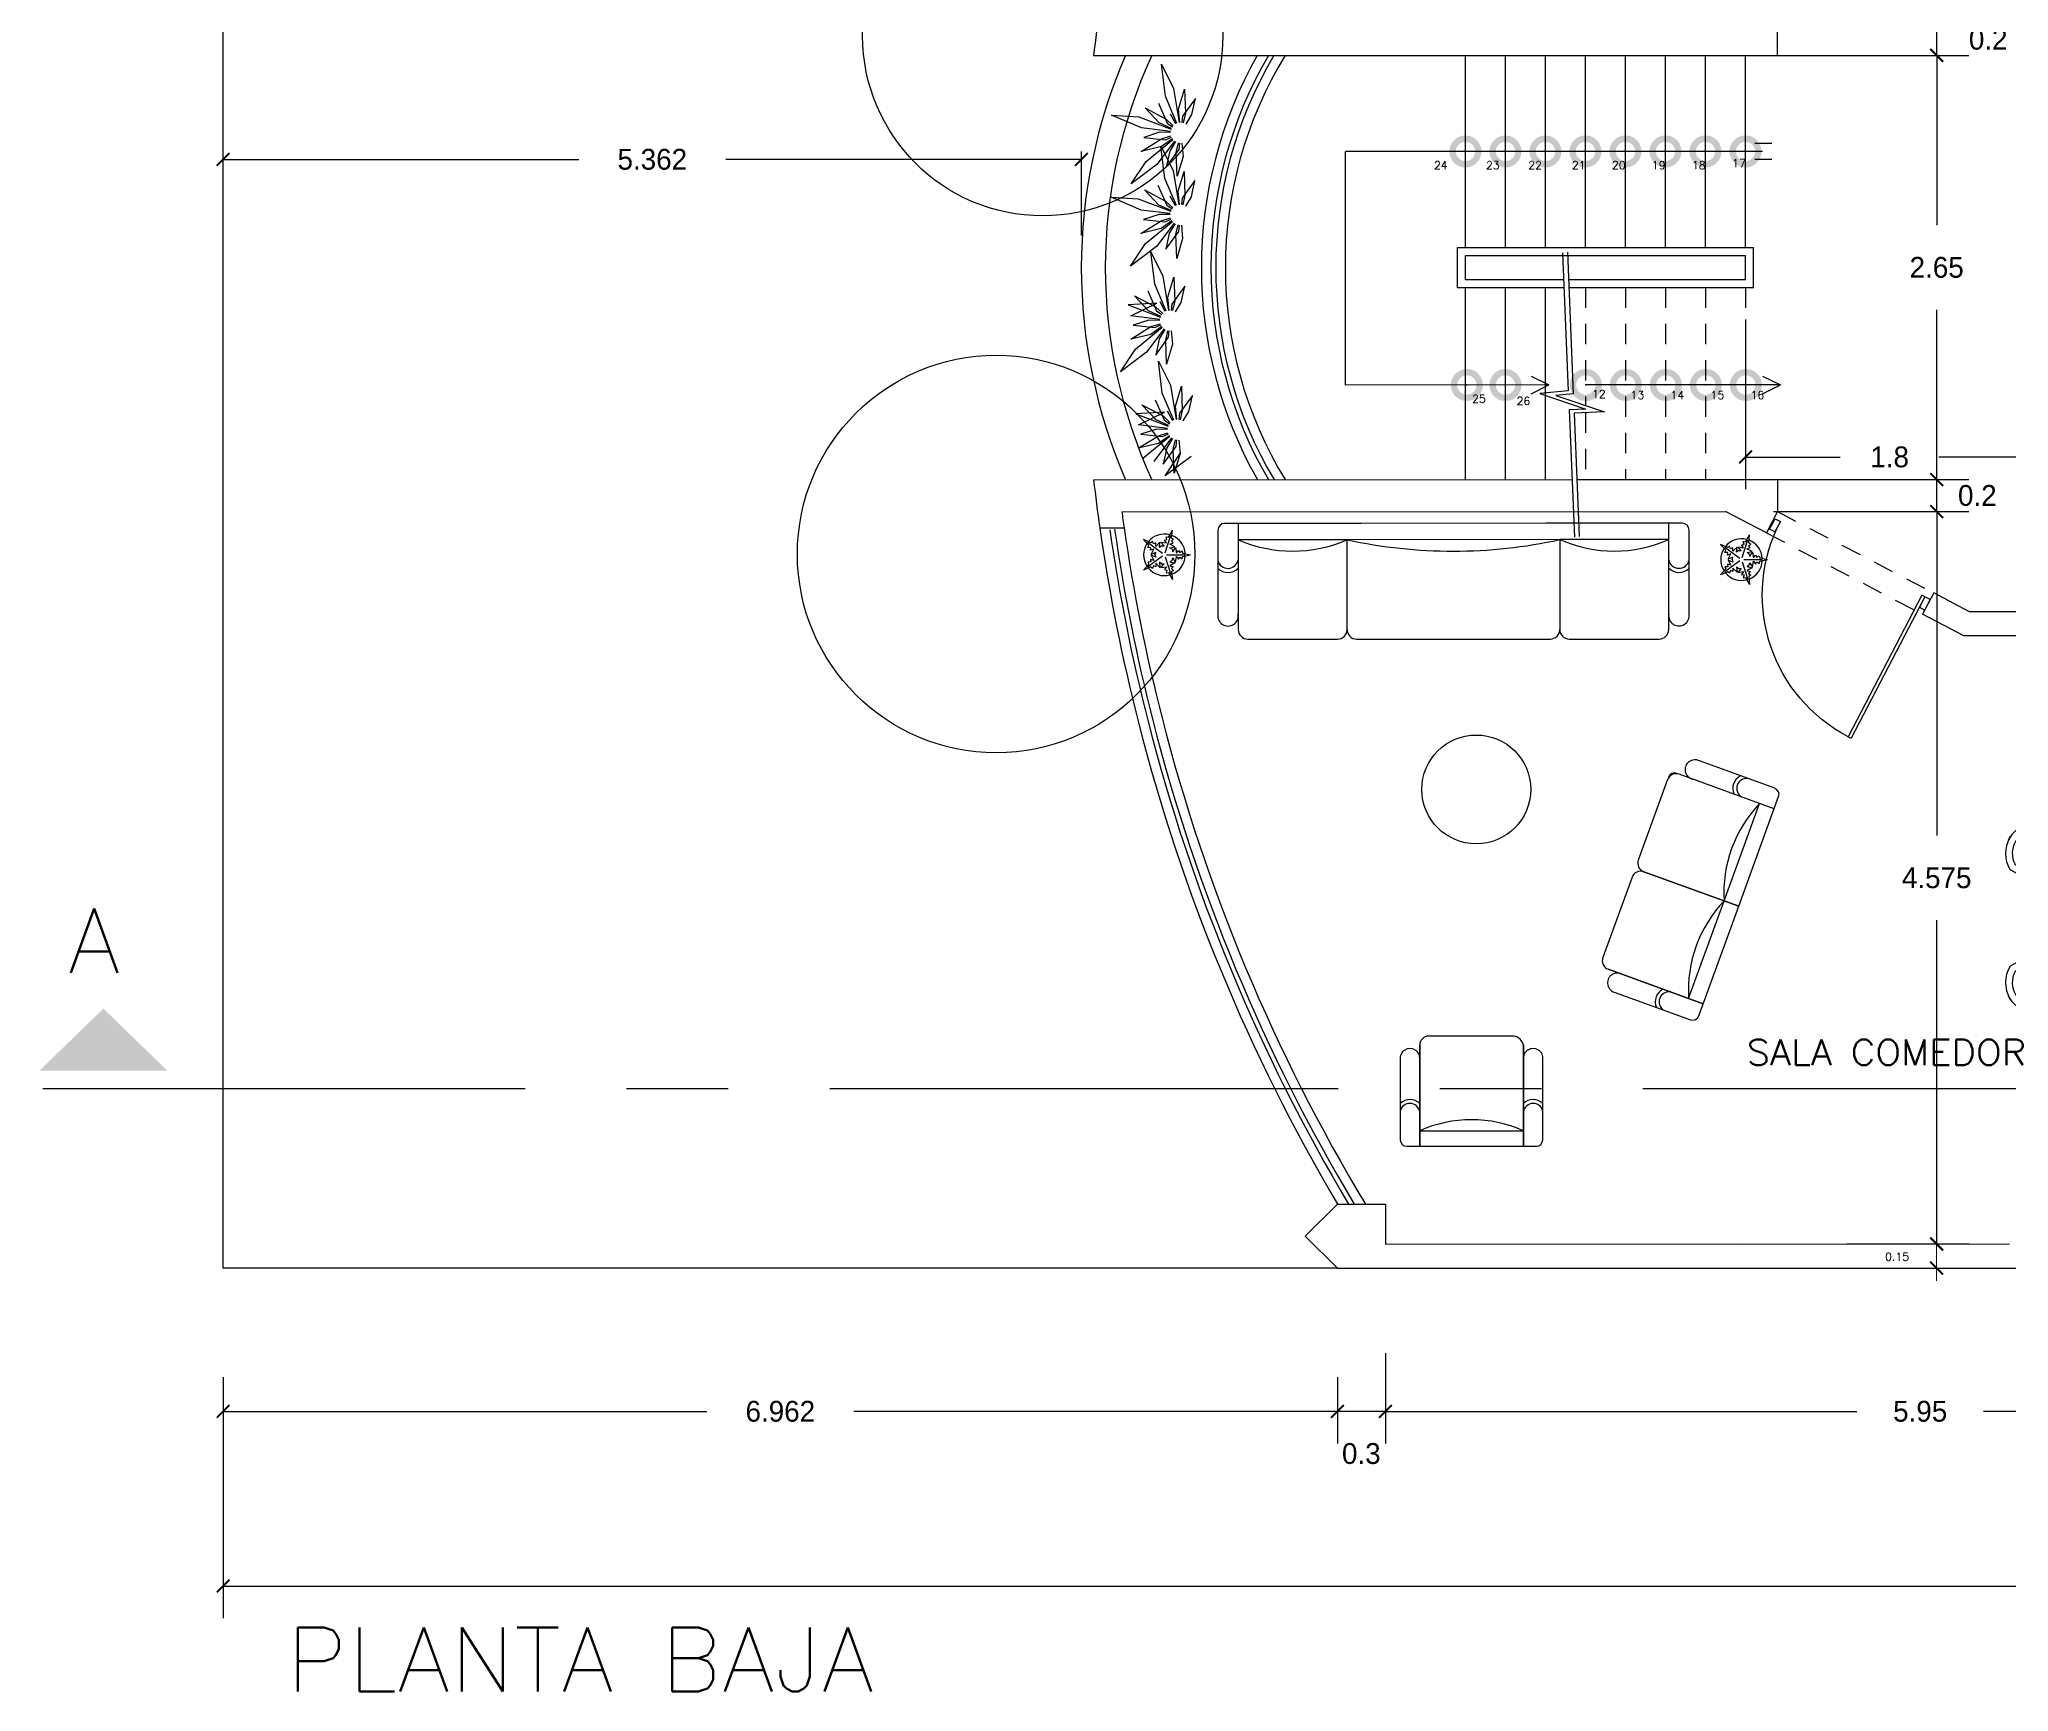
# Model space of a CAD drawing. Header units: millimetres. Extents: x 223 to 336, y 70 to 137.
# Drawn here: x 297.14 to 309.44, y 120.02 to 130.34 of the extents above; entities that cross this region are included whole.
import ezdxf

# ---------------------------------------------------------------- set-up
doc = ezdxf.new("R2010")
doc.units = ezdxf.units.MM
doc.linetypes.add('CENTERX2', pattern=[101.6, 63.5, -12.7, 12.7, -12.7])
doc.linetypes.add('HIDDEN', pattern=[9.525, 6.35, -3.175])
for name, color, linetype in [('CORTE', 230, 'Continuous'), ('linea-corte', 140, 'CENTERX2'), ('MUEBLES', 253, 'Continuous'), ('MUROS', 5, 'Continuous'), ('MUROS-BAJOS', 40, 'Continuous'), ('pisos', 8, 'Continuous'), ('PLANTAS', 3, 'Continuous'), ('PROYECCIONES', 6, 'HIDDEN'), ('PUERTAS', 2, 'Continuous'), ('TEXTOS', 4, 'Continuous')]:
    doc.layers.add(name, color=color, linetype=linetype)
doc.layers.add('COTAS', color=3, linetype='Continuous', lineweight=9)
doc.layers.add('VENTANAS', color=250, linetype='Continuous', plot=False)
doc.styles.add('ROMANS', font='romans.shx', dxfattribs={"height": 0.05})
doc.dimstyles.new('ISO-25', dxfattribs={"dimtxt": 0.13, "dimasz": 0.08, "dimexe": 0.2, "dimexo": 0.2, "dimgap": 0.2, "dimtad": 0, "dimtih": 1, "dimtoh": 1, "dimdec": 3, "dimdsep": 46, "dimtxsty": 'Standard', "dimblk": 'ARCHTICK', "dimcen": 3, "dimadec": 0, "dimazin": 0, "dimtfac": 1, "dimtdec": 3, "dimtmove": 0, "dimatfit": 3, "dimldrblk": 'ARCHTICK', "dimfxl": 1, "dimarcsym": 0})

# ---------------------------------------------------------------- blocks, each defined once
blk = doc.blocks.new('_ARCHTICK')
at = {"color": 0, "linetype": 'ByBlock', "const_width": 0.15}
blk.add_lwpolyline([(-0.5, -0.5), (0.5, 0.5)], dxfattribs=at)
blk = doc.blocks.new('*D320')
at = {"layer": 'COTAS', "color": 0, "lineweight": -2, "ltscale": 0.05, "transparency": 16777216}
for p, q in [((298.285, 121.981), (298.285, 120.476)), ((334.345, 121.981), (334.345, 120.476)), ((298.285, 120.676), (315.866, 120.676)), ((334.345, 120.676), (316.764, 120.676))]:
    blk.add_line(p, q, dxfattribs=at)
at = {"layer": 'Defpoints', "color": 0, "ltscale": 0.05, "transparency": 16777216}
for p in [(298.285, 122.181), (334.345, 122.181), (334.345, 120.676)]:
    blk.add_point(p, dxfattribs=at)
at = {"layer": 'COTAS', "color": 0, "lineweight": -2, "ltscale": 0.05, "transparency": 16777216, "xscale": 0.08, "yscale": 0.08, "zscale": 0.08, "rotation": 180}
blk.add_blockref('_ARCHTICK', (298.285, 120.676), dxfattribs=at)
at = {"layer": 'COTAS', "color": 0, "lineweight": -2, "ltscale": 0.05, "transparency": 16777216, "xscale": 0.08, "yscale": 0.08, "zscale": 0.08}
blk.add_blockref('_ARCHTICK', (334.345, 120.676), dxfattribs=at)
at = {"layer": 'COTAS', "color": 0, "ltscale": 0.05, "transparency": 16777216, "insert": (316.315, 120.676), "char_height": 0.13, "attachment_point": 5}
blk.add_mtext('36.06', dxfattribs=at)
blk = doc.blocks.new('*D442')
at = {"layer": 'COTAS', "color": 0, "lineweight": -2, "ltscale": 0.05, "transparency": 16777216}
for p, q in [((298.285, 129.113), (298.285, 129.638)), ((298.285, 129.588), (300.506, 129.588)), ((303.647, 129.588), (301.426, 129.588)), ((303.647, 129.113), (303.647, 129.638))]:
    blk.add_line(p, q, dxfattribs=at)
at = {"layer": 'Defpoints', "color": 0, "ltscale": 0.05, "transparency": 16777216}
for p in [(303.647, 129.588), (298.285, 128.913), (303.647, 128.913)]:
    blk.add_point(p, dxfattribs=at)
at = {"layer": 'COTAS', "color": 0, "lineweight": -2, "ltscale": 0.05, "transparency": 16777216, "xscale": 0.08, "yscale": 0.08, "zscale": 0.08, "rotation": 180}
blk.add_blockref('_ARCHTICK', (298.285, 129.588), dxfattribs=at)
at = {"layer": 'COTAS', "color": 0, "lineweight": -2, "ltscale": 0.05, "transparency": 16777216, "xscale": 0.08, "yscale": 0.08, "zscale": 0.08}
blk.add_blockref('_ARCHTICK', (303.647, 129.588), dxfattribs=at)
at = {"layer": 'COTAS', "color": 0, "ltscale": 0.05, "transparency": 16777216, "insert": (300.966, 129.588), "char_height": 0.13, "attachment_point": 5}
blk.add_mtext('5.362', dxfattribs=at)
blk = doc.blocks.new('*D319')
at = {"layer": 'COTAS', "color": 0, "lineweight": -2, "ltscale": 0.05, "transparency": 16777216}
for p, q in [((298.285, 121.981), (298.285, 121.567)), ((305.247, 121.981), (305.247, 121.567)), ((298.285, 121.767), (301.306, 121.767)), ((305.247, 121.767), (302.226, 121.767))]:
    blk.add_line(p, q, dxfattribs=at)
at = {"layer": 'Defpoints', "color": 0, "ltscale": 0.05, "transparency": 16777216}
for p in [(298.285, 122.181), (305.247, 122.181), (298.285, 121.767)]:
    blk.add_point(p, dxfattribs=at)
at = {"layer": 'COTAS', "color": 0, "lineweight": -2, "ltscale": 0.05, "transparency": 16777216, "xscale": 0.08, "yscale": 0.08, "zscale": 0.08, "rotation": 180}
blk.add_blockref('_ARCHTICK', (298.285, 121.767), dxfattribs=at)
at = {"layer": 'COTAS', "color": 0, "lineweight": -2, "ltscale": 0.05, "transparency": 16777216, "xscale": 0.08, "yscale": 0.08, "zscale": 0.08}
blk.add_blockref('_ARCHTICK', (305.247, 121.767), dxfattribs=at)
at = {"layer": 'COTAS', "color": 0, "ltscale": 0.05, "transparency": 16777216, "insert": (301.766, 121.767), "char_height": 0.13, "attachment_point": 5}
blk.add_mtext('6.962', dxfattribs=at)
blk = doc.blocks.new('P')
at = {"layer": 'PUERTAS', "color": 1}
for p, q in [((0, -0.946), (0.912, -0.946)), ((0, -0.966), (0, -0.949)), ((0, -0.966), (0.912, -0.966)), ((0.912, -0.946), (0.912, -0.966))]:
    blk.add_line(p, q, dxfattribs=at)
for points in [[(0, 0), (0, -0.034), (0.068, -0.034), (0.068, 0)], [(0, -1), (0, -0.966), (0.068, -0.966), (0.068, -1)]]:
    blk.add_lwpolyline(points, close=True, dxfattribs=at)
at = {"layer": 'PUERTAS'}
blk.add_arc((0, -0.946), 0.912, 0, 87.4552, dxfattribs=at)
blk = doc.blocks.new('Mace022d')
for p, q in [((-0.004, 0.0436), (0, 0.0624)), ((0.004, 0.0436), (0, 0.0624)), ((0, 0.0053), (0, 0.05)), ((-0.0402, 0.0173), (-0.0593, 0.0193)), ((-0.0427, 0.0096), (-0.0593, 0.0192)), ((-0.0051, 0.0017), (-0.0476, 0.0155)), ((-0.0433, 0.0043), (-0.0427, 0.0096)), ((-0.0366, 0.006), (-0.0433, 0.0043)), ((-0.0375, 0.022), (-0.0402, 0.0173)), ((-0.0331, 0.0166), (-0.0375, 0.022)), ((-0.0354, 0.0002), (-0.0366, 0.006)), ((-0.0285, 0.0051), (-0.0354, 0.0002)), ((-0.0288, 0.0206), (-0.0331, 0.0166)), ((-0.0306, -0.009), (-0.0285, 0.0051)), ((-0.026, 0.0127), (-0.0288, 0.0206)), ((-0.0195, 0.0253), (-0.026, 0.0127)), ((-0.0168, 0.0133), (-0.0195, 0.0253)), ((-0.018, 0.0264), (-0.004, 0.0287)), ((-0.0075, 0.0201), (-0.018, 0.0264)), ((-0.0134, 0.0184), (-0.0168, 0.0133)), ((-0.0134, 0.0184), (-0.0075, 0.0201)), ((-0.0107, 0.0337), (-0.0056, 0.0367)), ((-0.004, 0.0287), (-0.0107, 0.0337)), ((-0.0093, 0.0425), (-0.004, 0.0436)), ((-0.0056, 0.0367), (-0.0093, 0.0425)), ((0.0093, 0.0425), (0.004, 0.0436)), ((0.004, 0.0287), (0.0107, 0.0337)), ((0.018, 0.0264), (0.004, 0.0287)), ((0.0051, 0.0017), (0.0476, 0.0155)), ((0.0056, 0.0367), (0.0093, 0.0425)), ((0.0107, 0.0337), (0.0056, 0.0367)), ((0.0075, 0.0201), (0.018, 0.0264)), ((0.0134, 0.0184), (0.0075, 0.0201)), ((0.0134, 0.0184), (0.0168, 0.0133)), ((0.0168, 0.0133), (0.0195, 0.0253)), ((0.0195, 0.0253), (0.026, 0.0127)), ((0.026, 0.0127), (0.0288, 0.0206)), ((0.0285, 0.0051), (0.0354, 0.0002)), ((0.0306, -0.009), (0.0285, 0.0051)), ((0.0288, 0.0206), (0.0331, 0.0166)), ((0.0331, 0.0166), (0.0375, 0.022)), ((0.0354, 0.0002), (0.0366, 0.006)), ((0.0366, 0.006), (0.0433, 0.0043)), ((0.0375, 0.022), (0.0402, 0.0173)), ((0.0402, 0.0173), (0.0593, 0.0193)), ((0.0427, 0.0096), (0.0593, 0.0192)), ((0.0433, 0.0043), (0.0427, 0.0096)), ((-0.0289, -0.0329), (-0.0367, -0.0504)), ((-0.0224, -0.0376), (-0.0366, -0.0505)), ((-0.0261, -0.0264), (-0.0325, -0.0289)), ((-0.0325, -0.0289), (-0.0289, -0.0329)), ((-0.0214, -0.0009), (-0.0306, -0.009)), ((-0.0178, -0.0118), (-0.0301, -0.0107)), ((-0.0301, -0.0107), (-0.0201, -0.0209)), ((-0.0031, -0.0043), (-0.0294, -0.0405)), ((-0.0201, -0.0209), (-0.0285, -0.021)), ((-0.0285, -0.021), (-0.0261, -0.0264)), ((-0.0174, -0.0398), (-0.0224, -0.0376)), ((-0.0216, -0.007), (-0.0214, -0.0009)), ((-0.0216, -0.007), (-0.0178, -0.0118)), ((-0.017, -0.0329), (-0.0174, -0.0398)), ((-0.0111, -0.0336), (-0.017, -0.0329)), ((-0.0136, -0.0255), (-0.0111, -0.0336)), ((-0.0009, -0.0319), (-0.0136, -0.0255)), ((-0.0057, -0.0206), (-0.0009, -0.0319)), ((0, -0.0227), (-0.0057, -0.0206)), ((0, -0.0227), (0.0057, -0.0206)), ((0.0057, -0.0206), (0.0009, -0.0319)), ((0.0009, -0.0319), (0.0136, -0.0255)), ((0.0031, -0.0043), (0.0294, -0.0405)), ((0.0136, -0.0255), (0.0111, -0.0336)), ((0.0111, -0.0336), (0.017, -0.0329)), ((0.017, -0.0329), (0.0174, -0.0398)), ((0.0174, -0.0398), (0.0224, -0.0376)), ((0.0216, -0.007), (0.0178, -0.0118)), ((0.0178, -0.0118), (0.0301, -0.0107)), ((0.0301, -0.0107), (0.0201, -0.0209)), ((0.0201, -0.0209), (0.0285, -0.021)), ((0.0214, -0.0009), (0.0306, -0.009)), ((0.0216, -0.007), (0.0214, -0.0009)), ((0.0224, -0.0376), (0.0366, -0.0505)), ((0.0285, -0.021), (0.0261, -0.0264)), ((0.0261, -0.0264), (0.0325, -0.0289)), ((0.0325, -0.0289), (0.0289, -0.0329)), ((0.0289, -0.0329), (0.0367, -0.0504))]:
    blk.add_line(p, q)
for start, end in [(93.0836, 158.9164), (21.0836, 86.9164), (165.0836, 230.9164), (309.0836, 14.9164), (237.0836, 302.9164)]:
    blk.add_arc((0, 0), 0.05, start, end)
blk = doc.blocks.new('*D335')
at = {"layer": 'COTAS', "color": 0, "lineweight": -2, "ltscale": 0.05, "transparency": 16777216}
for p, q in [((307.972, 127.388), (309.191, 127.388)), ((308.991, 127.388), (308.991, 125.365)), ((308.991, 122.813), (308.991, 124.835)), ((308.431, 122.813), (309.191, 122.813))]:
    blk.add_line(p, q, dxfattribs=at)
at = {"layer": 'Defpoints', "color": 0, "ltscale": 0.05, "transparency": 16777216}
for p in [(307.772, 127.388), (308.991, 127.388), (308.231, 122.813)]:
    blk.add_point(p, dxfattribs=at)
at = {"layer": 'COTAS', "color": 0, "lineweight": -2, "ltscale": 0.05, "transparency": 16777216, "xscale": 0.08, "yscale": 0.08, "zscale": 0.08}
for p, rotation in [((308.991, 127.388), 90), ((308.991, 122.813), 270)]:
    blk.add_blockref('_ARCHTICK', p, dxfattribs=dict(at, rotation=rotation))
at = {"layer": 'COTAS', "color": 0, "ltscale": 0.05, "transparency": 16777216, "insert": (308.991, 125.1), "char_height": 0.13, "attachment_point": 5}
blk.add_mtext('4.575', dxfattribs=at)
blk = doc.blocks.new('*D337')
at = {"layer": 'COTAS', "color": 0, "lineweight": -2, "ltscale": 0.05, "transparency": 16777216}
for p, q in [((312.23, 122.462), (312.23, 121.567)), ((305.547, 122.131), (305.547, 121.567)), ((305.547, 121.767), (308.493, 121.767)), ((312.23, 121.767), (309.283, 121.767))]:
    blk.add_line(p, q, dxfattribs=at)
at = {"layer": 'Defpoints', "color": 0, "ltscale": 0.05, "transparency": 16777216}
for p in [(312.23, 122.662), (305.547, 122.331), (305.547, 121.767)]:
    blk.add_point(p, dxfattribs=at)
at = {"layer": 'COTAS', "color": 0, "lineweight": -2, "ltscale": 0.05, "transparency": 16777216, "xscale": 0.08, "yscale": 0.08, "zscale": 0.08, "rotation": 180}
blk.add_blockref('_ARCHTICK', (305.547, 121.767), dxfattribs=at)
at = {"layer": 'COTAS', "color": 0, "lineweight": -2, "ltscale": 0.05, "transparency": 16777216, "xscale": 0.08, "yscale": 0.08, "zscale": 0.08}
blk.add_blockref('_ARCHTICK', (312.23, 121.767), dxfattribs=at)
at = {"layer": 'COTAS', "color": 0, "ltscale": 0.05, "transparency": 16777216, "insert": (308.888, 121.767), "char_height": 0.13, "attachment_point": 5}
blk.add_mtext('5.95', dxfattribs=at)
blk = doc.blocks.new('*D338')
at = {"layer": 'COTAS', "color": 0, "lineweight": -2, "ltscale": 0.05, "transparency": 16777216}
for p, q in [((305.547, 122.131), (305.547, 121.567)), ((305.247, 121.981), (305.247, 121.567)), ((305.247, 121.767), (305.167, 121.767)), ((305.547, 121.767), (305.247, 121.767)), ((305.547, 121.767), (305.627, 121.767))]:
    blk.add_line(p, q, dxfattribs=at)
at = {"layer": 'Defpoints', "color": 0, "ltscale": 0.05, "transparency": 16777216}
for p in [(305.547, 122.331), (305.247, 122.181), (305.247, 121.767)]:
    blk.add_point(p, dxfattribs=at)
at = {"layer": 'COTAS', "color": 0, "lineweight": -2, "ltscale": 0.05, "transparency": 16777216, "xscale": 0.08, "yscale": 0.08, "zscale": 0.08}
blk.add_blockref('_ARCHTICK', (305.247, 121.767), dxfattribs=at)
at = {"layer": 'COTAS', "color": 0, "lineweight": -2, "ltscale": 0.05, "transparency": 16777216, "xscale": 0.08, "yscale": 0.08, "zscale": 0.08, "rotation": 180}
blk.add_blockref('_ARCHTICK', (305.547, 121.767), dxfattribs=at)
at = {"layer": 'COTAS', "color": 0, "ltscale": 0.05, "transparency": 16777216, "insert": (305.396, 121.503), "char_height": 0.13, "attachment_point": 5}
blk.add_mtext('0.3', dxfattribs=at)
blk = doc.blocks.new('Comedor')
at = {"layer": 'MUEBLES'}
for p, q in [((-0.603, 1.014), (-0.576, 1.029)), ((-0.218, 0.777), (-0.358, 1.019)), ((0.218, 0.777), (0.358, 1.019)), ((0.576, 1.029), (0.603, 1.014)), ((-0.261, 0.752), (-0.394, 0.982)), ((0.261, 0.752), (0.394, 0.982)), ((-0.564, 0.577), (-0.704, 0.819)), ((-0.521, 0.602), (-0.653, 0.832)), ((-0.564, 0.577), (-0.218, 0.777)), ((0.218, 0.777), (0.564, 0.577)), ((0.521, 0.602), (0.653, 0.832)), ((0.564, 0.577), (0.704, 0.819)), ((-0.782, 0.2), (-1.062, 0.2)), ((-0.782, 0.15), (-1.047, 0.15)), ((-0.782, -0.2), (-0.782, 0.2)), ((0.782, 0.2), (1.062, 0.2)), ((0.782, 0.2), (0.782, -0.2)), ((0.782, 0.15), (1.047, 0.15)), ((-1.179, -0.015), (-1.179, 0.015)), ((1.179, 0.015), (1.179, -0.015)), ((-0.782, -0.2), (-1.062, -0.2)), ((-0.782, -0.15), (-1.047, -0.15)), ((0.782, -0.15), (1.047, -0.15)), ((0.782, -0.2), (1.062, -0.2)), ((-0.564, -0.577), (-0.704, -0.819)), ((-0.218, -0.777), (-0.564, -0.577)), ((0.564, -0.577), (0.218, -0.777)), ((0.564, -0.577), (0.704, -0.819)), ((-0.521, -0.602), (-0.653, -0.832)), ((0.521, -0.602), (0.653, -0.832)), ((-0.261, -0.752), (-0.394, -0.982)), ((-0.218, -0.777), (-0.358, -1.019)), ((0.218, -0.777), (0.358, -1.019)), ((0.261, -0.752), (0.394, -0.982)), ((-0.576, -1.029), (-0.603, -1.014)), ((0.603, -1.014), (0.576, -1.029))]:
    blk.add_line(p, q, dxfattribs=at)
blk.add_circle((0, 0), 0.7, dxfattribs=at)
for centre, radius, start, end in [((-0.476, 0.824), 0.228, 58.836, 181.164), ((0.476, 0.824), 0.228, 358.836, 121.164), ((-0.476, 0.824), 0.178, 62.4699, 177.5301), ((0.476, 0.824), 0.178, 2.4699, 117.5301), ((-0.952, 0), 0.228, 118.836, 241.164), ((-0.952, 0), 0.178, 122.4699, 237.5301), ((0.952, 0), 0.178, 302.4699, 57.5301), ((0.952, 0), 0.228, 298.836, 61.164), ((-0.476, -0.824), 0.228, 178.836, 301.164), ((-0.476, -0.824), 0.178, 182.4699, 297.5301), ((0.476, -0.824), 0.228, 238.836, 1.164), ((0.476, -0.824), 0.178, 242.4699, 357.5301)]:
    blk.add_arc(centre, radius, start, end, dxfattribs=at)
blk = doc.blocks.new('_DOTSMALL')
at = {"color": 0, "linetype": 'ByBlock', "const_width": 0.5}
blk.add_lwpolyline([(-0.0625, 0, 1), (0.0625, 0, 1)], format="xyb", close=True, dxfattribs=at)
blk = doc.blocks.new('*D366')
at = {"layer": 'COTAS', "color": 0, "lineweight": -2, "ltscale": 0.05, "transparency": 16777216}
for p, q in [((307.972, 130.438), (309.191, 130.438)), ((308.991, 130.438), (308.991, 130.518)), ((308.991, 130.238), (308.991, 130.438)), ((308.991, 130.238), (308.991, 130.438)), ((307.997, 130.238), (309.191, 130.238)), ((308.991, 130.238), (308.991, 130.158))]:
    blk.add_line(p, q, dxfattribs=at)
at = {"layer": 'Defpoints', "color": 0, "ltscale": 0.05, "transparency": 16777216}
for p in [(307.772, 130.438), (308.991, 130.438), (307.797, 130.238)]:
    blk.add_point(p, dxfattribs=at)
at = {"layer": 'COTAS', "color": 0, "lineweight": -2, "ltscale": 0.05, "transparency": 16777216, "xscale": 0.08, "yscale": 0.08, "zscale": 0.08}
for p, rotation in [((308.991, 130.438), 270), ((308.991, 130.238), 90)]:
    blk.add_blockref('_ARCHTICK', p, dxfattribs=dict(at, rotation=rotation))
at = {"layer": 'COTAS', "color": 0, "ltscale": 0.05, "transparency": 16777216, "insert": (309.313, 130.338), "char_height": 0.13, "attachment_point": 5}
blk.add_mtext('0.2', dxfattribs=at)
blk = doc.blocks.new('*D365')
at = {"layer": 'COTAS', "color": 0, "lineweight": -2, "ltscale": 0.05, "transparency": 16777216}
for p, q in [((307.997, 130.238), (309.191, 130.238)), ((308.991, 130.238), (308.991, 129.178)), ((308.991, 127.588), (308.991, 128.648)), ((307.997, 127.588), (309.191, 127.588))]:
    blk.add_line(p, q, dxfattribs=at)
at = {"layer": 'Defpoints', "color": 0, "ltscale": 0.05, "transparency": 16777216}
for p in [(307.797, 130.238), (308.991, 130.238), (307.797, 127.588)]:
    blk.add_point(p, dxfattribs=at)
at = {"layer": 'COTAS', "color": 0, "lineweight": -2, "ltscale": 0.05, "transparency": 16777216, "xscale": 0.08, "yscale": 0.08, "zscale": 0.08}
for p, rotation in [((308.991, 130.238), 90), ((308.991, 127.588), 270)]:
    blk.add_blockref('_ARCHTICK', p, dxfattribs=dict(at, rotation=rotation))
at = {"layer": 'COTAS', "color": 0, "ltscale": 0.05, "transparency": 16777216, "insert": (308.991, 128.913), "char_height": 0.13, "attachment_point": 5}
blk.add_mtext('2.65', dxfattribs=at)
blk = doc.blocks.new('*D364')
at = {"layer": 'COTAS', "color": 0, "lineweight": -2, "ltscale": 0.05, "transparency": 16777216}
for p, q in [((308.991, 127.588), (308.991, 127.668)), ((307.997, 127.588), (309.191, 127.588)), ((308.991, 127.388), (308.991, 127.588)), ((308.991, 127.388), (308.991, 127.588)), ((307.972, 127.388), (309.191, 127.388)), ((308.991, 127.388), (308.991, 127.308))]:
    blk.add_line(p, q, dxfattribs=at)
at = {"layer": 'Defpoints', "color": 0, "ltscale": 0.05, "transparency": 16777216}
for p in [(307.797, 127.588), (308.991, 127.588), (307.772, 127.388)]:
    blk.add_point(p, dxfattribs=at)
at = {"layer": 'COTAS', "color": 0, "lineweight": -2, "ltscale": 0.05, "transparency": 16777216, "xscale": 0.08, "yscale": 0.08, "zscale": 0.08}
for p, rotation in [((308.991, 127.588), 270), ((308.991, 127.388), 90)]:
    blk.add_blockref('_ARCHTICK', p, dxfattribs=dict(at, rotation=rotation))
at = {"layer": 'COTAS', "color": 0, "ltscale": 0.05, "transparency": 16777216, "insert": (309.245, 127.488), "char_height": 0.13, "attachment_point": 5}
blk.add_mtext('0.2', dxfattribs=at)
blk = doc.blocks.new('*D362')
at = {"layer": 'COTAS', "color": 0, "lineweight": -2, "ltscale": 0.05, "transparency": 16777216}
for p, q in [((307.797, 128.588), (307.797, 127.529)), ((309.597, 127.913), (309.597, 127.529)), ((307.797, 127.729), (308.388, 127.729)), ((309.597, 127.729), (309.005, 127.729))]:
    blk.add_line(p, q, dxfattribs=at)
at = {"layer": 'Defpoints', "color": 0, "ltscale": 0.05, "transparency": 16777216}
for p in [(307.797, 128.788), (309.597, 128.113), (307.797, 127.729)]:
    blk.add_point(p, dxfattribs=at)
at = {"layer": 'COTAS', "color": 0, "lineweight": -2, "ltscale": 0.05, "transparency": 16777216, "xscale": 0.08, "yscale": 0.08, "zscale": 0.08, "rotation": 180}
blk.add_blockref('_ARCHTICK', (307.797, 127.729), dxfattribs=at)
at = {"layer": 'COTAS', "color": 0, "lineweight": -2, "ltscale": 0.05, "transparency": 16777216, "xscale": 0.08, "yscale": 0.08, "zscale": 0.08}
blk.add_blockref('_ARCHTICK', (309.597, 127.729), dxfattribs=at)
at = {"layer": 'COTAS', "color": 0, "ltscale": 0.05, "transparency": 16777216, "insert": (308.697, 127.729), "char_height": 0.13, "attachment_point": 5}
blk.add_mtext('1.8', dxfattribs=at)

msp = doc.modelspace()

# ---------------------------------------------------------------- linework, layer by layer
at = {"layer": 'CORTE'}
for p, q in [((306.65404, 129.00513), (306.68947, 128.14259)), ((306.68414, 129.00909), (306.7205, 128.12403)), ((306.68947, 128.14259), (306.51116, 128.12472)), ((306.51116, 128.12472), (306.79787, 128.02855)), ((306.7205, 128.12403), (306.61168, 128.11313)), ((306.61168, 128.11313), (306.91517, 128.01134)), ((306.79787, 128.02855), (306.69433, 128.02436)), ((306.69433, 128.02436), (306.72704, 127.22787)), ((306.91517, 128.01134), (306.72544, 128.00365)), ((306.72544, 128.00365), (306.75714, 127.23184))]:
    msp.add_line(p, q, dxfattribs=at)
at = {"layer": 'COTAS', "ltscale": 0.05}
for p, q in [((308.99063, 122.81281), (308.99063, 122.97281)), ((308.73099, 122.81281), (309.19063, 122.81281)), ((308.99063, 122.66281), (308.99063, 122.81281)), ((308.73099, 122.66281), (309.19063, 122.66281)), ((308.99063, 122.66281), (308.99063, 122.58281))]:
    msp.add_line(p, q, dxfattribs=at)
at = {"layer": 'linea-corte', "ltscale": 0.05}
msp.add_line((335.73083, 123.78159), (297.15788, 123.78159), dxfattribs=at)
msp.add_lwpolyline([(297.53641, 123.89523, 0.8, 0, 0), (297.53641, 124.28338, 0, 0, 0)], format="xyseb", dxfattribs=at)
at = {"layer": 'MUEBLES'}
for p, q in [((304.49941, 127.27192), (304.49941, 126.74628)), ((305.39243, 127.31444), (304.54193, 127.31444)), ((304.62698, 127.31444), (304.62698, 126.65105)), ((306.57499, 127.31491), (305.07611, 127.31444)), ((307.40162, 127.31491), (306.55112, 127.31491)), ((307.31657, 126.65152), (307.31657, 127.31491)), ((307.44415, 126.74674), (307.44415, 127.27238)), ((305.30738, 127.21238), (304.62698, 127.21238)), ((306.63617, 127.21285), (305.30738, 127.21238)), ((305.30738, 126.65105), (305.30738, 127.21238)), ((306.63617, 127.21285), (306.63617, 126.65152)), ((307.31657, 127.21285), (306.63617, 127.21285)), ((304.68652, 126.59152), (305.24785, 126.59152)), ((305.36692, 126.59152), (306.57664, 126.59198)), ((306.69571, 126.59198), (307.25704, 126.59198)), ((307.97588, 125.53125), (307.38218, 125.74733)), ((307.97938, 125.65927), (307.50896, 125.83049)), ((307.30951, 125.71345), (307.12666, 125.21109)), ((307.66291, 124.95557), (307.88454, 125.56449)), ((307.75425, 124.92233), (308.00358, 125.60736)), ((307.16055, 125.13841), (307.75425, 124.92233)), ((307.75425, 124.92233), (307.16055, 125.13841)), ((307.08788, 125.10453), (306.90503, 124.60217)), ((307.44128, 124.34665), (307.66291, 124.95557)), ((307.50492, 124.23729), (307.75425, 124.92233)), ((307.53262, 124.3134), (306.93892, 124.52949)), ((306.93892, 124.52949), (307.53262, 124.3134)), ((306.98259, 124.3843), (307.45301, 124.21308)), ((305.76069, 124.05504), (305.76069, 123.42324)), ((305.76069, 123.42324), (305.76069, 124.05504)), ((306.35199, 124.11174), (305.81739, 124.11174)), ((306.40869, 123.42324), (306.40869, 124.05504)), ((306.40869, 124.05504), (306.40869, 123.42324)), ((305.63919, 123.96435), (305.63919, 123.46374)), ((306.53019, 123.46374), (306.53019, 123.96435)), ((305.67969, 123.42324), (306.48969, 123.42324)), ((305.76069, 123.52044), (306.40869, 123.52044))]:
    msp.add_line(p, q, dxfattribs=at)
at = {"layer": 'MUEBLES', "ltscale": 0.05}
msp.add_circle((306.11431, 125.65232), 0.33998, dxfattribs=at)
at = {"layer": 'MUEBLES'}
for centre, radius, start, end in [((304.54193, 127.27192), 0.04253, 90, 180), ((307.40162, 127.27238), 0.04253, 360, 90), ((304.96718, 127.98435), 0.8436, 246.217247, 293.782753), ((305.97071, 130.2577), 3.11673, 257.711902, 282.328326), ((306.97637, 127.98481), 0.8436, 246.217247, 293.782753), ((304.56269, 127.09892), 0.06537, 193.504442, 349.599709), ((304.56269, 127.09892), 0.09089, 225.873456, 315.027401), ((307.38087, 127.09938), 0.06537, 190.400291, 346.495558), ((307.38087, 127.09938), 0.09089, 224.972599, 314.126544), ((304.5632, 126.73754), 0.06438, 172.197711, 7.802289), ((307.38036, 126.738), 0.06438, 172.197711, 7.802289), ((304.68652, 126.65105), 0.05954, 180, 270), ((305.24785, 126.65105), 0.05954, 270, 0), ((305.36692, 126.65105), 0.05954, 180, 270), ((306.57664, 126.65152), 0.05954, 270, 0), ((306.69571, 126.65152), 0.05954, 180, 270), ((307.25704, 126.65152), 0.05954, 270, 0), ((307.36279, 125.69405), 0.0567, 70, 160), ((307.3531, 125.71482), 0.0405, 70, 160), ((307.48036, 125.77625), 0.06132, 62.197711, 257.802289), ((307.80394, 125.65899), 0.08656, 115.873456, 205.027401), ((307.80394, 125.65899), 0.06226, 83.504442, 239.599709), ((307.96552, 125.62121), 0.0405, 340, 70), ((308.46459, 125.00857), 0.80343, 136.217247, 183.782753), ((307.14116, 125.08513), 0.0567, 70, 160), ((307.17994, 125.19169), 0.0567, 160, 250), ((308.24296, 124.39965), 0.80343, 136.217247, 183.782753), ((306.95831, 124.58277), 0.0567, 160, 250), ((306.99554, 124.44424), 0.06132, 62.197711, 257.802289), ((307.31879, 124.32607), 0.08656, 114.972599, 204.126544), ((307.31879, 124.32607), 0.06226, 80.400291, 236.495558), ((307.46686, 124.25114), 0.0405, 250, 340), ((305.69994, 123.97267), 0.06132, 352.197711, 187.802289), ((305.81739, 124.05504), 0.0567, 90, 180), ((306.3364, 124.03944), 0.07396, 12.17151, 77.82849), ((306.46944, 123.97267), 0.06132, 352.197711, 187.802289), ((305.69946, 123.6285), 0.06226, 10.400291, 166.495558), ((305.69946, 123.6285), 0.08656, 44.972599, 134.126544), ((306.46993, 123.6285), 0.08656, 45.873456, 135.027401), ((306.46993, 123.6285), 0.06226, 13.504442, 169.599709), ((306.08469, 122.78523), 0.80343, 66.217247, 113.782753), ((305.67969, 123.46374), 0.0405, 180, 270), ((306.48969, 123.46374), 0.0405, 270, 0)]:
    msp.add_arc(centre, radius, start, end, dxfattribs=at)
at = {"layer": 'MUROS'}
for p, q in [((307.99661, 130.23781), (307.99661, 130.43781)), ((303.72323, 130.23734), (307.99661, 130.23781)), ((303.72323, 127.58734), (306.71226, 127.58781)), ((306.74252, 127.58781), (307.99661, 127.58781)), ((307.99661, 127.58781), (307.99661, 127.38781)), ((303.89957, 127.38734), (307.67191, 127.3878)), ((307.92732, 127.25477), (307.67182, 127.38784)), ((307.99661, 127.38781), (307.92732, 127.25477)), ((303.76205, 127.28734), (303.91359, 127.28734)), ((308.97221, 126.87968), (308.90292, 126.74664)), ((309.19661, 126.76281), (308.97221, 126.87968)), ((309.15989, 126.61281), (308.90292, 126.74664)), ((309.59661, 126.76281), (309.19661, 126.76281)), ((310.37538, 126.61281), (309.15989, 126.61281)), ((305.04503, 122.86077), (305.24661, 123.06234)), ((305.24661, 123.06234), (305.54661, 123.06234)), ((305.54661, 123.06234), (305.54661, 122.81234)), ((305.04503, 122.86077), (305.24661, 122.66234)), ((305.54661, 122.81234), (309.445, 122.81281)), ((305.54661, 122.81234), (307.77162, 122.81281)), ((305.24661, 122.66234), (325.98064, 122.66281))]:
    msp.add_line(p, q, dxfattribs=at)
at = {"layer": 'MUROS', "ltscale": 0.05}
for radius, start, end in [(11.49453, 171.872779, 173.380674), (11.49453, 186.619326, 188.127221), (11.34453, 187.72543, 188.235422)]:
    msp.add_arc((315.14114, 128.91234), radius, start, end, dxfattribs=at)
at = {"layer": 'MUROS'}
for p in [(306.04661, 129.63752), (306.29661, 129.63756), (306.54661, 129.6376), (306.79661, 129.63781), (307.04661, 129.63781), (307.29661, 129.63781), (307.54661, 129.63781), (307.79661, 129.63781), (306.05533, 128.17886), (306.79872, 128.17886), (307.04872, 128.17886), (307.29872, 128.17886), (307.54872, 128.17886), (307.79872, 128.17886)]:
    msp.add_point(p, dxfattribs=at)
at = {"layer": 'MUROS-BAJOS', "ltscale": 0.05}
for p, q in [((306.04661, 129.03781), (306.04661, 130.23781)), ((306.29661, 129.03781), (306.29661, 130.23781)), ((306.54661, 129.03781), (306.54661, 130.23781)), ((306.79661, 129.03781), (306.79661, 130.23781)), ((307.04661, 129.03781), (307.04661, 130.23781)), ((307.29661, 129.03781), (307.29661, 130.23781)), ((307.54661, 129.03781), (307.54661, 130.23781)), ((307.79661, 129.03781), (307.79661, 130.23781)), ((306.04661, 127.58804), (306.04661, 128.78804)), ((306.29661, 127.58804), (306.29661, 128.78804)), ((306.54661, 127.58804), (306.54661, 128.78804))]:
    msp.add_line(p, q, dxfattribs=at)
at = {"layer": 'MUROS-BAJOS', "linetype": 'HIDDEN', "ltscale": 0.02}
for p, q in [((306.79661, 128.78781), (306.79661, 128.0511)), ((307.04661, 128.78781), (307.04661, 127.58781)), ((307.29661, 128.78781), (307.29661, 127.58781)), ((307.54661, 128.78781), (307.54661, 127.58781)), ((307.79661, 128.78781), (307.79661, 127.58781)), ((306.79661, 128.00653), (306.79661, 127.58781))]:
    msp.add_line(p, q, dxfattribs=at)
at = {"layer": 'MUROS-BAJOS'}
for centre, radius, start, end in [((306.95821, 128.91237), 3.3116, 156.415142, 203.584858), ((306.95821, 128.91237), 3.1616, 155.222516, 204.776613), ((307.08054, 128.91274), 2.68395, 150.425886, 209.588369), ((307.08054, 128.91274), 2.53395, 148.481509, 211.532599), ((315.14114, 128.91234), 11.49453, 188.127221, 194.355882), ((315.14114, 128.91234), 11.34453, 188.235422, 194.355882), ((315.14114, 128.91234), 11.49453, 194.355882, 210.593095), ((315.14114, 128.91234), 11.34453, 194.355882, 211.042046)]:
    msp.add_arc(centre, radius, start, end, dxfattribs=at)
at = {"layer": 'pisos'}
msp.add_line((298.285, 122.66281), (298.285, 135.16281), dxfattribs=at)
at = {"layer": 'pisos', "ltscale": 0.05}
msp.add_line((305.24661, 122.66234), (298.285, 122.66281), dxfattribs=at)
for centre, radius in [((303.40531, 130.36084), 1.1253), ((303.11428, 127.12304), 1.24171)]:
    msp.add_circle(centre, radius, dxfattribs=at)
at = {"layer": 'PLANTAS'}
for p, q in [((304.14723, 130.18353), (304.22286, 130.03169)), ((304.17163, 129.98211), (304.14723, 130.18353)), ((304.12792, 129.94015), (304.18356, 129.81526)), ((304.2432, 129.81344), (304.17163, 129.98211)), ((304.22286, 130.03169), (304.25794, 129.8177)), ((304.25423, 129.90164), (304.29147, 130.026)), ((304.35919, 129.96879), (304.27885, 129.85815)), ((304.29147, 130.026), (304.29661, 129.87717)), ((304.33761, 129.86794), (304.35919, 129.96879)), ((304.0226, 129.78439), (303.83597, 129.86396)), ((303.83597, 129.86396), (304.00527, 129.85354)), ((304.00527, 129.85354), (304.20813, 129.77693)), ((304.04451, 129.91012), (304.17597, 129.84015)), ((304.13359, 129.81569), (304.04451, 129.91012)), ((304.20979, 129.78091), (304.13359, 129.81569)), ((304.17597, 129.84015), (304.22123, 129.79803)), ((304.18356, 129.81526), (304.21612, 129.79181)), ((304.23747, 129.81066), (304.20447, 129.87105)), ((304.26221, 129.81826), (304.25423, 129.90164)), ((304.27885, 129.85815), (304.27482, 129.81823)), ((304.29661, 129.87717), (304.28276, 129.81692)), ((304.30182, 129.80916), (304.33761, 129.86794)), ((304.02138, 129.6383), (304.1477, 129.71716)), ((304.20446, 129.76204), (304.0226, 129.78439)), ((304.1352, 129.75729), (304.03708, 129.72555)), ((304.03708, 129.72555), (304.17306, 129.7113)), ((304.05076, 129.57603), (304.21854, 129.71341)), ((304.2296, 129.70278), (304.11932, 129.55646)), ((304.204, 129.75569), (304.1352, 129.75729)), ((304.1477, 129.71716), (304.20681, 129.7353)), ((304.21592, 129.71683), (304.1477, 129.66823)), ((304.17306, 129.7113), (304.20965, 129.72777)), ((304.23487, 129.69921), (304.19908, 129.64043)), ((304.24009, 129.63119), (304.25393, 129.69145)), ((304.25784, 129.65022), (304.26188, 129.69014)), ((304.27448, 129.69011), (304.28246, 129.60673)), ((303.95709, 129.43462), (304.05076, 129.57603)), ((304.1477, 129.66823), (304.02138, 129.6383)), ((304.16875, 129.46943), (304.14435, 129.67085)), ((304.14435, 129.67085), (304.21998, 129.51901)), ((304.17751, 129.53958), (304.25784, 129.65022)), ((304.19908, 129.64043), (304.17751, 129.53958)), ((304.24522, 129.48236), (304.24009, 129.63119)), ((304.28246, 129.60673), (304.24522, 129.48236)), ((304.11932, 129.55646), (303.95709, 129.43462)), ((304.24032, 129.30076), (304.16875, 129.46943)), ((304.21998, 129.51901), (304.25505, 129.30502)), ((304.25135, 129.38896), (304.28859, 129.51332)), ((304.3563, 129.45611), (304.27597, 129.34547)), ((304.28859, 129.51332), (304.29373, 129.36449)), ((304.33473, 129.35526), (304.3563, 129.45611)), ((303.83309, 129.35128), (304.00239, 129.34086)), ((304.01972, 129.27171), (303.83309, 129.35128)), ((304.00239, 129.34086), (304.20525, 129.26425)), ((304.13071, 129.30301), (304.04163, 129.39744)), ((304.04163, 129.39744), (304.17308, 129.32748)), ((304.12503, 129.42747), (304.18068, 129.30258)), ((304.17308, 129.32748), (304.21835, 129.28535)), ((304.23459, 129.29798), (304.20158, 129.35837)), ((304.25933, 129.30558), (304.25135, 129.38896)), ((304.27597, 129.34547), (304.27194, 129.30555)), ((304.29373, 129.36449), (304.27988, 129.30424)), ((304.29894, 129.29648), (304.33473, 129.35526)), ((304.0185, 129.12562), (304.14482, 129.20448)), ((304.20158, 129.24936), (304.01972, 129.27171)), ((304.13232, 129.24461), (304.0342, 129.21287)), ((304.0342, 129.21287), (304.17018, 129.19862)), ((304.04788, 129.06335), (304.21566, 129.20073)), ((304.20691, 129.26823), (304.13071, 129.30301)), ((304.20112, 129.24301), (304.13232, 129.24461)), ((304.14482, 129.20448), (304.20393, 129.22262)), ((304.21304, 129.20415), (304.14482, 129.15555)), ((304.17018, 129.19862), (304.20677, 129.21509)), ((304.18068, 129.30258), (304.21324, 129.27913)), ((304.14482, 129.15555), (304.0185, 129.12562)), ((304.22672, 129.1901), (304.11643, 129.04378)), ((304.17463, 129.0269), (304.25496, 129.13754)), ((304.1962, 129.12775), (304.17463, 129.0269)), ((304.23199, 129.18653), (304.1962, 129.12775)), ((304.2372, 129.11851), (304.25105, 129.17877)), ((304.24234, 128.96968), (304.2372, 129.11851)), ((304.27958, 129.09405), (304.24234, 128.96968)), ((304.25496, 129.13754), (304.259, 129.17746)), ((304.2716, 129.17743), (304.27958, 129.09405)), ((303.9542, 128.92194), (304.04788, 129.06335)), ((304.11643, 129.04378), (303.9542, 128.92194)), ((304.10534, 128.80862), (304.08094, 129.01004)), ((304.08094, 129.01004), (304.15657, 128.85821)), ((304.15657, 128.85821), (304.19165, 128.64422)), ((304.18794, 128.72816), (304.22518, 128.85252)), ((304.22518, 128.85252), (304.23032, 128.70369)), ((304.0673, 128.6422), (303.97822, 128.73664)), ((303.97822, 128.73664), (304.10968, 128.66667)), ((304.06163, 128.76667), (304.11727, 128.64178)), ((304.17692, 128.63995), (304.10534, 128.80862)), ((304.19592, 128.64477), (304.18794, 128.72816)), ((304.2929, 128.7953), (304.21256, 128.68467)), ((304.23032, 128.70369), (304.21647, 128.64343)), ((304.27132, 128.69445), (304.2929, 128.7953)), ((304.11807, 128.69048), (303.93898, 128.68006)), ((303.93898, 128.68006), (304.14184, 128.60344)), ((303.95631, 128.6109), (304.11807, 128.69048)), ((304.13817, 128.58855), (303.95631, 128.6109)), ((304.06891, 128.58381), (303.97079, 128.55207)), ((304.1435, 128.60742), (304.0673, 128.6422)), ((304.13771, 128.5822), (304.06891, 128.58381)), ((304.10968, 128.66667), (304.15494, 128.62455)), ((304.11727, 128.64178), (304.14983, 128.61832)), ((304.17118, 128.63718), (304.13818, 128.69756)), ((304.21256, 128.68467), (304.20853, 128.64474)), ((304.23553, 128.63568), (304.27132, 128.69445)), ((303.95509, 128.46482), (304.08141, 128.54368)), ((304.08141, 128.49474), (303.95509, 128.46482)), ((303.97079, 128.55207), (304.10677, 128.53781)), ((303.98447, 128.40255), (304.15225, 128.53992)), ((304.16332, 128.5293), (304.05303, 128.38298)), ((304.08141, 128.54368), (304.14052, 128.56182)), ((304.14964, 128.54335), (304.08141, 128.49474)), ((304.10677, 128.53781), (304.14336, 128.55428)), ((304.11122, 128.3661), (304.19156, 128.47673)), ((304.13279, 128.46694), (304.11122, 128.3661)), ((304.16858, 128.52572), (304.13279, 128.46694)), ((304.1738, 128.45771), (304.18764, 128.51797)), ((304.17893, 128.30888), (304.1738, 128.45771)), ((304.19156, 128.47673), (304.19559, 128.51666)), ((304.20819, 128.51662), (304.21618, 128.43324)), ((303.8908, 128.26114), (303.98447, 128.40255)), ((304.05303, 128.38298), (303.8908, 128.26114)), ((304.21618, 128.43324), (304.17893, 128.30888)), ((304.15269, 128.12725), (304.12829, 128.32866)), ((304.12829, 128.32866), (304.20392, 128.17683)), ((304.10898, 128.08529), (304.16462, 127.9604)), ((304.22426, 127.95857), (304.15269, 128.12725)), ((304.20392, 128.17683), (304.239, 127.96284)), ((304.23529, 128.04678), (304.27253, 128.17114)), ((304.34025, 128.11392), (304.25991, 128.00329)), ((304.27253, 128.17114), (304.27767, 128.02231)), ((304.31867, 128.01307), (304.34025, 128.11392)), ((304.16542, 128.0091), (303.98633, 127.99868)), ((303.98633, 127.99868), (304.18919, 127.92206)), ((304.00366, 127.92952), (304.16542, 128.0091)), ((304.11465, 127.96082), (304.02557, 128.05526)), ((304.02557, 128.05526), (304.15703, 127.98529)), ((304.15703, 127.98529), (304.20229, 127.94317)), ((304.21853, 127.9558), (304.18553, 128.01618)), ((304.24327, 127.96339), (304.23529, 128.04678)), ((304.25991, 128.00329), (304.25588, 127.96336)), ((304.27767, 128.02231), (304.26382, 127.96205)), ((304.28288, 127.9543), (304.31867, 128.01307)), ((304.00244, 127.78344), (304.12876, 127.8623)), ((304.18552, 127.90717), (304.00366, 127.92952)), ((304.11626, 127.90243), (304.01814, 127.87069)), ((304.01814, 127.87069), (304.15412, 127.85643)), ((304.03182, 127.72117), (304.1996, 127.85854)), ((304.21066, 127.84792), (304.10038, 127.7016)), ((304.19085, 127.92605), (304.11465, 127.96082)), ((304.18506, 127.90082), (304.11626, 127.90243)), ((304.12876, 127.8623), (304.18787, 127.88044)), ((304.19698, 127.86197), (304.12876, 127.81337)), ((304.15412, 127.85643), (304.19071, 127.8729)), ((304.16462, 127.9604), (304.19718, 127.93694)), ((304.21593, 127.84434), (304.18014, 127.78557)), ((304.12876, 127.81337), (304.00244, 127.78344)), ((304.15857, 127.68472), (304.23891, 127.79535)), ((304.18014, 127.78557), (304.15857, 127.68472)), ((304.16985, 127.61045), (304.26352, 127.75186)), ((304.33208, 127.73229), (304.16985, 127.61045)), ((304.22115, 127.77633), (304.23499, 127.83659)), ((304.22628, 127.6275), (304.22115, 127.77633)), ((304.26352, 127.75186), (304.22628, 127.6275)), ((304.23891, 127.79535), (304.24294, 127.83528)), ((304.25554, 127.83524), (304.26352, 127.75186))]:
    msp.add_line(p, q, dxfattribs=at)
at = {"layer": 'PROYECCIONES', "ltscale": 0.02}
for p, q in [((307.99661, 127.38781), (308.97221, 126.87968)), ((307.92732, 127.25477), (308.90292, 126.74664))]:
    msp.add_line(p, q, dxfattribs=at)
at = {"layer": 'PUERTAS'}
for p, q in [((307.9608, 129.68781), (307.85488, 129.68781)), ((307.90253, 129.63781), (305.29661, 129.63741)), ((305.29661, 128.17847), (305.29661, 129.63741)), ((307.9608, 129.58781), (307.85488, 129.58781)), ((305.99661, 129.03781), (307.84661, 129.03781)), ((305.99661, 128.78781), (305.99661, 129.03781)), ((306.04661, 128.98781), (307.79661, 128.98781)), ((306.04661, 128.83781), (306.04661, 128.98781)), ((307.79661, 128.83781), (307.79661, 128.98781)), ((307.84661, 128.78781), (307.84661, 129.03781)), ((306.04661, 128.83781), (306.66092, 128.83781)), ((306.69118, 128.83781), (307.79661, 128.83781)), ((305.99661, 128.78781), (306.66297, 128.78781)), ((306.69323, 128.78781), (307.84661, 128.78781)), ((306.45691, 128.23318), (306.56803, 128.17886)), ((307.90319, 128.23318), (308.01431, 128.17886)), ((306.56803, 128.17886), (305.29661, 128.17847)), ((306.45691, 128.12454), (306.56803, 128.17886)), ((308.01431, 128.17886), (306.79661, 128.17886)), ((307.90319, 128.12454), (308.01431, 128.17886))]:
    msp.add_line(p, q, dxfattribs=at)
at = {"layer": 'VENTANAS', "ltscale": 0.05}
for radius, start, end in [(2.62395, 149.678182, 210.334791), (2.59395, 149.289753, 210.723185)]:
    msp.add_arc((307.08054, 128.91274), radius, start, end, dxfattribs=at)
at = {"layer": 'VENTANAS'}
for radius, start, end in [(11.43453, 188.235422, 194.355882), (11.40453, 188.235422, 194.355882), (11.43453, 194.355882, 210.771011), (11.40453, 194.355882, 210.860796)]:
    msp.add_arc((315.14114, 128.91234), radius, start, end, dxfattribs=at)

# ---------------------------------------------------------------- block references
at = {"layer": 'COTAS', "ltscale": 0.05, "xscale": 0.08, "yscale": 0.08, "zscale": 0.08}
for p, rotation in [((308.99063, 122.81281), 270), ((308.99063, 122.66281), 90)]:
    msp.add_blockref('_ARCHTICK', p, dxfattribs=dict(at, rotation=rotation))
at = {"layer": 'MUEBLES', "ltscale": 0.05, "rotation": 270}
for name, p, xscale, yscale, zscale in [('Mace022d', (304.16589, 127.1178), 2.600000000000001, 2.600000000000001, 2.600000000000001), ('Mace022d', (307.77162, 127.08781), 2.600000000000001, 2.600000000000001, 2.600000000000001), ('Comedor', (310.31198, 124.84895), 0.8470000000000001, 0.8470000000000001, 0.8470000000000001)]:
    msp.add_blockref(name, p, dxfattribs=dict(at, xscale=xscale, yscale=yscale, zscale=zscale))
at = {"layer": 'MUROS', "xscale": 0.3200000000000333, "yscale": 0.3200000000000333, "zscale": 0.3200000000000333, "rotation": 296.5650511770802}
for p in [(306.04661, 129.63752), (306.29661, 129.63756), (306.54661, 129.6376), (306.79661, 129.63781), (307.04661, 129.63781), (307.29661, 129.63781), (307.54661, 129.63781), (307.79661, 129.63781), (306.05533, 128.17886), (306.29661, 128.17878), (306.79872, 128.17886), (307.04872, 128.17886), (307.29872, 128.17886), (307.54872, 128.17886), (307.79872, 128.17886)]:
    msp.add_blockref('_DOTSMALL', p, dxfattribs=at)
at = {"layer": 'pisos', "ltscale": 0.05, "xscale": -1.093112112780834, "yscale": 1.093112112780834, "zscale": 1.093112112780834, "rotation": 62.48799737613097}
msp.add_blockref('P', (307.98146, 127.34382), dxfattribs=at)

# ---------------------------------------------------------------- texts
at = {"layer": 'COTAS', "ltscale": 0.05, "insert": (308.74354, 122.73352), "char_height": 0.05, "attachment_point": 5, "style": 'ROMANS'}
msp.add_mtext('0.15', dxfattribs=at)
at = {"layer": 'linea-corte', "style": 'ROMANS', "width": 1.065916}
msp.add_text('A ', height=0.4, dxfattribs=at).set_placement((297.31403, 124.50766))
at = {"layer": 'PUERTAS', "style": 'ROMANS'}
for s, p in [('24', (305.84969, 129.52622)), ('23', (306.17483, 129.5264)), ('22', (306.43877, 129.5264)), ('21', (306.71154, 129.52668)), ('20', (306.96154, 129.52668)), ('19', (307.21154, 129.52668)), ('18', (307.46154, 129.52668)), ('17', (307.71339, 129.54024)), ('25', (306.088, 128.06819)), ('26', (306.36615, 128.05413)), ('12', (306.83734, 128.09699)), ('13', (307.0781, 128.09098)), ('14', (307.3281, 128.09098)), ('15', (307.5781, 128.09098)), ('16', (307.8281, 128.09098))]:
    msp.add_text(s, height=0.05, dxfattribs=at).set_placement(p)
at = {"layer": 'TEXTOS', "style": 'ROMANS', "width": 1.065916}
for s, height, p in [('SALA COMEDOR', 0.16, (307.80395, 123.92999)), ('PLANTA BAJA', 0.4, (298.67892, 120.01663))]:
    msp.add_text(s, height=height, dxfattribs=at).set_placement(p)

# ---------------------------------------------------------------- dimensions: what is measured, and where the dimension line sits
at = {"layer": 'COTAS', "ltscale": 0.05}
for base, p1, p2, picture, middle in [((308.99063, 130.43781), (307.79661, 130.23781), (307.77162, 130.43781), '*D366', (309.31281, 130.33781)), ((308.99063, 127.58781), (307.77162, 127.38781), (307.79661, 127.58781), '*D364', (309.24453, 127.48781))]:
    dim = msp.add_linear_dim(base=base, p1=p1, p2=p2, angle=90, dimstyle='ISO-25', override={"dimscale": 1, "dimtmove": 1}, dxfattribs=at)
    dim.commit()
    dim.dimension.update_dxf_attribs({"geometry": picture, "text_midpoint": middle, "dimtype": 160})
for base, p1, p2, picture, middle in [((308.99063, 130.23781), (307.79661, 127.58781), (307.79661, 130.23781), '*D365', (308.99063, 128.91281)), ((308.99063, 127.38781), (308.23099, 122.81281), (307.77162, 127.38781), '*D335', (308.99063, 125.10031))]:
    dim = msp.add_linear_dim(base=base, p1=p1, p2=p2, angle=90, dimstyle='ISO-25', override={"dimscale": 1, "dimtmove": 1}, dxfattribs=at)
    dim.commit()
    dim.dimension.update_dxf_attribs({"geometry": picture, "text_midpoint": middle})
for base, p1, p2, override, picture, middle in [((303.64661, 129.58847), (298.285, 128.91281), (303.64661, 128.91281), {"dimscale": 1, "dimexe": 0.05, "dimtmove": 1}, '*D442', (300.9658, 129.58847)), ((307.79661, 127.72863), (309.59661, 128.11281), (307.79661, 128.78781), {"dimscale": 1, "dimtmove": 1}, '*D362', (308.69661, 127.72863)), ((334.345, 120.67623), (298.285, 122.18104), (334.345, 122.18104), {"dimscale": 1}, '*D320', (316.315, 120.67623)), ((298.285, 121.7667), (305.24661, 122.18057), (298.285, 122.18104), {"dimscale": 1, "dimtmove": 1}, '*D319', (301.7658, 121.7667))]:
    dim = msp.add_linear_dim(base=base, p1=p1, p2=p2, dimstyle='ISO-25', override=override, dxfattribs=at)
    dim.commit()
    dim.dimension.update_dxf_attribs({"geometry": picture, "text_midpoint": middle})
dim = msp.add_linear_dim(base=(305.54661, 121.7667), p1=(312.23019, 122.6625), p2=(305.54661, 122.33057), text='5.95', dimstyle='ISO-25', override={"dimscale": 1, "dimtmove": 1}, dxfattribs=at)
dim.commit()
dim.dimension.update_dxf_attribs({"geometry": '*D337', "text_midpoint": (308.8884, 121.7667)})
dim = msp.add_linear_dim(base=(305.24661, 121.7667), p1=(305.54661, 122.33057), p2=(305.24661, 122.18057), dimstyle='ISO-25', override={"dimscale": 1, "dimtmove": 1}, dxfattribs=at)
dim.commit()
dim.dimension.update_dxf_attribs({"geometry": '*D338', "text_midpoint": (305.39594, 121.50264), "dimtype": 160})

doc.saveas('drawing.dxf')
